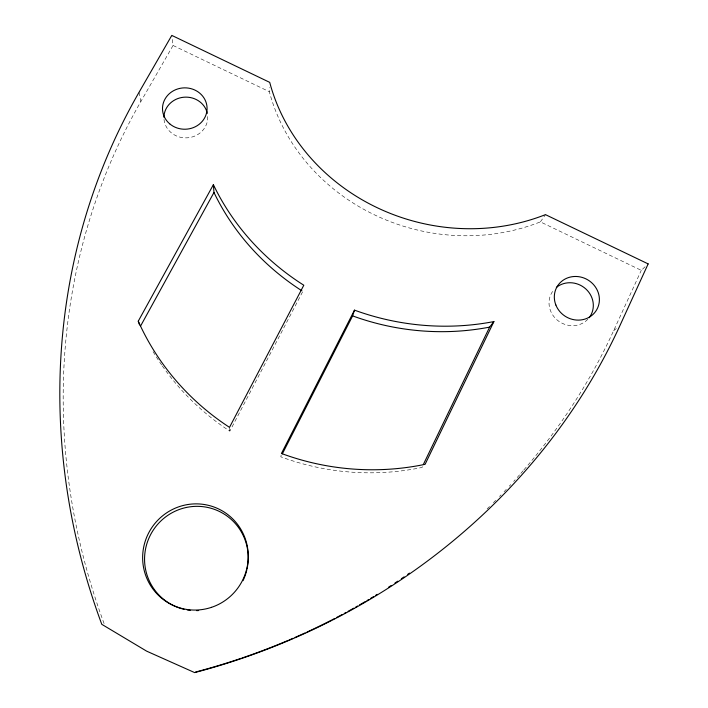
<?xml version="1.0" encoding="UTF-8"?>
<svg xmlns="http://www.w3.org/2000/svg" width="708" height="708" viewBox="0 0 708 708"><rect width="100%" height="100%" fill="white"/><g stroke="black" fill="none" stroke-linecap="round" stroke-linejoin="round"><path stroke-width="0.53" stroke-dasharray="3.54 2.66" d="M645.103 266.766L641.289 270.35L540.39 221.887A194.921 177.956 15 0 1 269.35 91.713L269.509 87.562M281.138 455.147L280.837 456.819A244.384 231.773 13.6 0 0 421.924 467.466L423.189 466.209M523.893 469.873A625.58 573.666 -9 0 0 613.588 330.786L641.289 270.35M162.327 365.93A244.384 231.773 13.6 0 0 229.834 431.154L302.829 291.386M104.085 623.571A664.458 613.093 41.5 0 1 140.848 101.563L173.062 45.462L171.92 36.409M540.39 221.887L545.461 214.639M613.588 330.786L616.818 328.061M173.062 45.462L269.35 91.713M139.016 92.341L140.848 101.563M229.507 427.358L229.834 431.154M587.852 319.255A22.523 21.081 31 0 1 556.913 319.795A22.523 21.081 31 0 1 553.966 289.722M207.736 116.537A21.921 20.373 -1.4 0 1 187.301 137.83A21.921 20.373 -1.4 0 1 164.008 119.387M523.168 470.705A625.58 573.666 -9 0 1 520.256 474.041M519.53 474.873A625.58 573.666 -9 0 1 516.583 478.183M515.132 479.794A625.58 573.666 -9 0 1 513.681 481.396M510.751 484.599A625.58 573.666 -9 0 1 509.273 486.192M506.309 489.37A625.58 573.666 -9 0 1 504.061 491.741M501.043 494.892A625.58 573.666 -9 0 1 499.529 496.458M495.706 500.352A625.58 573.666 -9 0 1 493.396 502.68M489.511 506.53A625.58 573.666 -9 0 1 487.157 508.822M161.689 365.018A244.384 231.773 13.6 0 1 152.751 351.071"/><path stroke-width="1.06" d="M282.342 453.863L352.619 315.892L354.487 310.139A244.933 225.587 14.7 0 0 493.91 321.574L425.092 464.324A248.658 235.507 13.6 0 1 281.439 453.474L354.487 310.139M423.357 464.475L489.626 327.114L493.91 321.574M140.706 325.795L213.975 192.479L213.391 184.691A244.933 225.587 14.7 0 0 303.803 285.227L229.507 427.358A248.658 235.507 13.6 0 1 138.264 321.166L213.391 184.691M138.264 321.166L139.538 324.901M556.355 287.43A22.523 21.081 31 0 1 585.95 289.068A22.523 21.081 31 0 1 589.162 317.724M163.929 117.263A21.921 20.373 -1.4 0 1 183.806 97.226A21.921 20.373 -1.4 0 1 207.32 113.36M184.053 609.287A52.365 51.622 -57.4 0 1 145.928 547.231A52.365 51.622 -57.4 0 1 207.727 507.45A52.365 51.622 -57.4 0 1 247.083 568.719M246.862 569.736A52.365 51.622 -57.4 0 1 243.003 580.684M198.674 610.544A52.365 51.622 -57.4 0 1 196.576 610.623M190.248 610.34A52.365 51.622 -57.4 0 1 187.116 609.907M409.49 573.108A625.58 573.666 -9 0 1 407.693 574.365M404.082 576.87A625.58 573.666 -9 0 1 401.356 578.728M397.701 581.197A625.58 573.666 -9 0 1 394.949 583.029M391.267 585.454A625.58 573.666 -9 0 1 388.488 587.259M377.267 594.339A625.58 573.666 -9 0 1 375.382 595.499M373.488 596.658A625.58 573.666 -9 0 1 370.709 598.34M368.85 599.455A625.58 573.666 -9 0 1 366.983 600.561M365.116 601.658A625.58 573.666 -9 0 1 359.487 604.933M357.593 606.021A625.58 573.666 -9 0 1 355.708 607.092M353.805 608.163A625.58 573.666 -9 0 1 348.097 611.331M346.177 612.376A625.58 573.666 -9 0 1 344.265 613.42M342.345 614.447A625.58 573.666 -9 0 1 336.557 617.518M334.619 618.526A625.58 573.666 -9 0 1 332.671 619.527M331.707 620.022A625.58 573.666 -9 0 1 307.068 632.023M305.068 632.934A625.58 573.666 -9 0 1 295.032 637.43M293.015 638.315A625.58 573.666 -9 0 1 288.97 640.05M287.952 640.483A625.58 573.666 -9 0 1 242.508 657.856M241.481 658.21A625.58 573.666 -9 0 1 195.638 671.998M489.626 327.114A240.835 222.215 14.8 0 1 352.619 315.892M301.9 290.793A240.835 222.215 14.8 0 1 213.975 192.479M648.156 263.898L620.049 325.326A636.43 582.569 -8.9 0 1 194.656 672.6L146.644 651.156L101.775 624.314A676.671 623.376 41.3 0 1 139.016 92.341L171.796 35.4L269.721 82.367A198.213 180.602 14.9 0 0 545.461 214.639L648.156 263.898M211.497 607.34A53.33 52.578 -56.7 0 0 230.976 517.229A53.33 52.578 -56.7 0 0 143.848 546.337A53.33 52.578 -56.7 0 0 211.497 607.34M169.725 123.847A22.293 20.691 -1.3 0 0 206.55 112.944A22.293 20.691 -1.3 0 0 178.071 88.836A22.293 20.691 -1.3 0 0 169.725 123.847M555.877 305.033A22.921 21.417 30.9 0 0 594.472 312.901A22.921 21.417 30.9 0 0 580.233 276.943A22.921 21.417 30.9 0 0 555.877 305.033"/></g></svg>
